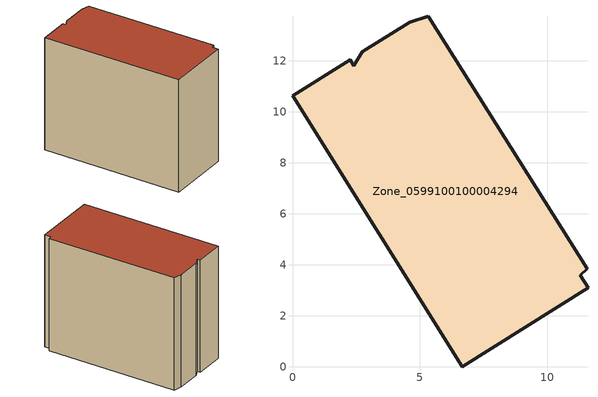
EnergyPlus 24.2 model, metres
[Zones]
Zone_0599100100004294
 floor ground (C_G): 11.29,3.59 11.6,3.09 6.67,0 0,10.64 2.26,12.05 2.4,11.82 2.73,12.35 4.6,13.52 5.33,13.75 11.56,3.84 z0
 wall outside (C_F): 5.33,13.75 4.6,13.52 2.73,12.35 2.4,11.82 2.26,12.05 0,10.64 6.67,0 11.6,3.09 11.29,3.59 11.56,3.84 5.33,13.75 z0:10.16
 roof outside (C_R): 11.6,3.09 11.29,3.59 11.56,3.84 5.33,13.75 4.6,13.52 2.73,12.35 2.4,11.82 2.26,12.05 0,10.64 6.67,0 z10.16
[BUILDING]
Pand.0599100100004294: North Axis=0; Terrain=City; Loads Convergence Tolerance Value=0.04; Temperature Convergence Tolerance Value=0.4; Solar Distribution=FullExterior; Maximum Number of Warmup Days=25; Minimum Number of Warmup Days=1
[Site:Location]
Rotterdam.The.Hague.AP_ZH_NLD Design_Conditions: Latitude=51.96; Longitude=4.45; Time Zone=1; Elevation=-4.5
[SITE:GROUNDTEMPERATURE:BUILDINGSURFACE]
18, 18, 18, 18, 18, 18, 18, 18, 18, 18, 18, 18
[MATERIAL] Thermal Absorptance=0.9; Solar Absorptance=0.7; Visible Absorptance=0.7
Name | Roughness | Thickness | Conductivity | Density | Specific Heat
G.TC.2006-2014 | MediumSmooth | 0.15 | 0.06 | 540 | 1210
F.TC.2006-2014 | Rough | 0.3 | 0.12 | 1920 | 840
R.TC.2006-2014 | MediumRough | 0.2 | 0.08 | 1500 | 1000
[CONSTRUCTION]
C_G: G.TC.2006-2014
C_F: F.TC.2006-2014
C_R: R.TC.2006-2014
[ZONE]
Zone_0599100100004294: Type=1; Multiplier=1; Ceiling Height=Autocalculate; Volume=Autocalculate; Floor Area=autocalculate; Part of Total Floor Area=Yes
[ZONEINFILTRATION:DESIGNFLOWRATE]
Infil_Zone_0599100100004294: Zone or ZoneList or Space or SpaceList=Zone_0599100100004294; Schedule=AlwaysOn; Design Flow Rate Calculation Method=Flow/Area; Flow Rate per Floor Area=0.0015; Constant Term Coefficient=1; Temperature Term Coefficient=0; Velocity Term Coefficient=0; Velocity Squared Term Coefficient=0
[HVACTEMPLATE:ZONE:IDEALLOADSAIRSYSTEM]
Zone_0599100100004294: Maximum Heating Supply Air Temperature=50; Minimum Cooling Supply Air Temperature=13; Maximum Heating Supply Air Humidity Ratio=0.0156; Minimum Cooling Supply Air Humidity Ratio=0.0077; Heating Limit=NoLimit; Cooling Limit=NoLimit; Dehumidification Control Type=ConstantSensibleHeatRatio; Cooling Sensible Heat Ratio=0.7; Dehumidification Setpoint=60; Humidification Control Type=None; Humidification Setpoint=30; Outdoor Air Method=None; Outdoor Air Flow Rate per Person=0.00944; Outdoor Air Flow Rate per Zone Floor Area=0; Outdoor Air Flow Rate per Zone=0; Demand Controlled Ventilation Type=None; Outdoor Air Economizer Type=NoEconomizer; Heat Recovery Type=None; Sensible Heat Recovery Effectiveness=0.7; Latent Heat Recovery Effectiveness=0.65
[ZONECONTROL:THERMOSTAT]
ThermostatControl_Zone_0599100100004294: Zone or ZoneList=Zone_0599100100004294; Control Type Schedule=DualSetpointControlType; Control 1=Thermostat_Zone_0599100100004294; Temperature Difference Between Cutout And Setpoint=0
[THERMOSTATSETPOINT:DUALSETPOINT]
Thermostat_Zone_0599100100004294: Heating Setpoint Temperature Schedule=HeatingSetpoint_Zone_0599100100004294; Cooling Setpoint Temperature Schedule=CoolingSetpoint_Zone_0599100100004294
[SCHEDULE:COMPACT]
HeatingSetpoint_Zone_0599100100004294: Through: 12/31, For: AllDays, Until: 24:00, 21
CoolingSetpoint_Zone_0599100100004294: Through: 12/31, For: AllDays, Until: 24:00, 24
DualSetpointControlType: Through: 12/31, For: AllDays, Until: 24:00, 4
AlwaysOn: Through: 12/31, For: AllDays, Until: 24:00, 1
